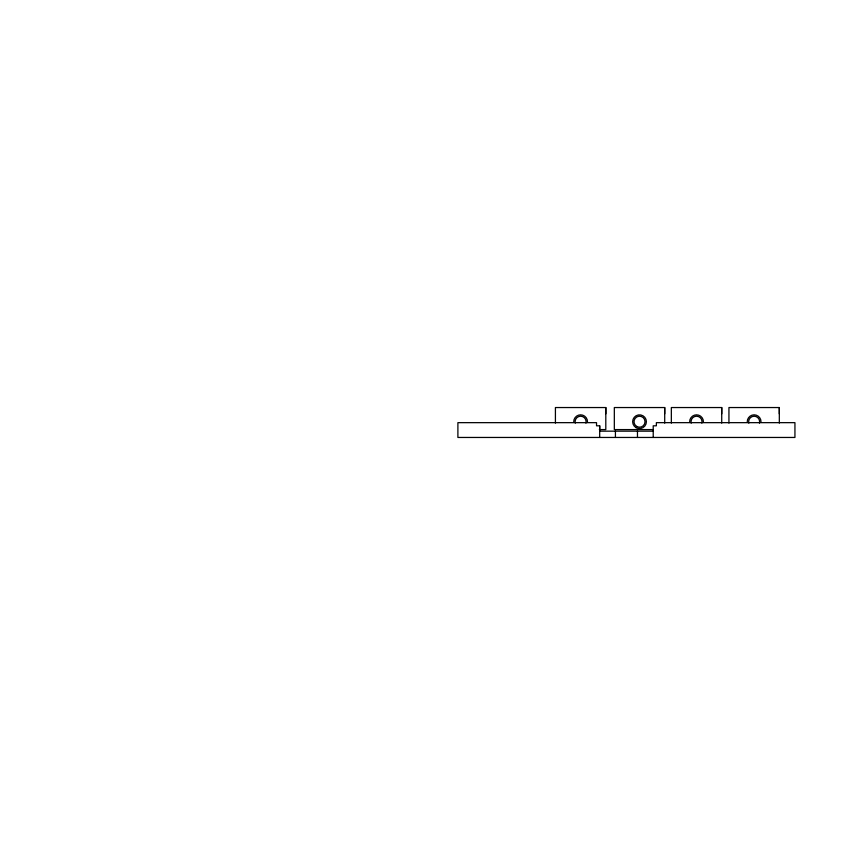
<?xml version="1.0" encoding="UTF-8"?>
<svg xmlns="http://www.w3.org/2000/svg" width="845" height="845" viewBox="0 0 845 845"><rect width="100%" height="100%" fill="white"/><g stroke="black" fill="none" stroke-linecap="round" stroke-linejoin="round"><path stroke-width="1.27" d="M653.217 437.457L653.217 425.806L656.364 425.806L656.364 422.658L794.934 422.658L794.934 437.457L457.895 437.457L457.895 422.658L596.538 422.658L596.538 425.806L599.686 425.806L599.686 431.161L653.217 431.161M605.802 413.839L605.802 407.543L555.418 407.543L555.418 423.102M664.709 413.839L664.709 407.543L614.326 407.543L614.326 429.587L653.079 429.587M721.725 413.839L721.725 407.543L671.342 407.543L671.342 423.102M779.322 413.839L779.322 407.543L728.939 407.543L728.939 423.102M599.348 429.587L605.802 429.587L605.802 407.543M779.322 407.543L779.322 423.102M721.725 407.543L721.725 423.102M664.709 407.543L664.709 423.102M637.468 431.161L637.468 437.457M615.424 431.161L615.424 437.457M599.686 425.806L599.686 437.457M573.734 421.708A6.876 6.876 0 0 1 580.61 414.832A6.876 6.876 0 0 1 587.486 421.708M575.297 423.134A5.503 5.503 0 0 1 580.61 416.215A5.503 5.503 0 0 1 585.923 423.134M689.657 421.708A6.876 6.876 0 0 1 696.534 414.832A6.876 6.876 0 0 1 703.41 421.708M691.221 423.134A5.503 5.503 0 0 1 696.534 416.215A5.503 5.503 0 0 1 701.846 423.134M747.255 421.708A6.876 6.876 0 0 1 754.131 414.832A6.876 6.876 0 0 1 761.007 421.708M748.818 423.134A5.503 5.503 0 0 1 754.131 416.215A5.503 5.503 0 0 1 759.444 423.134M636.76 426.482A5.503 5.503 0 0 0 645.02 421.708A5.503 5.503 0 0 0 636.76 416.944A5.503 5.503 0 0 0 636.76 426.482M636.074 427.665A6.876 6.876 0 0 0 646.393 421.708A6.876 6.876 0 0 0 636.074 415.761A6.876 6.876 0 0 0 636.074 427.665"/></g></svg>
